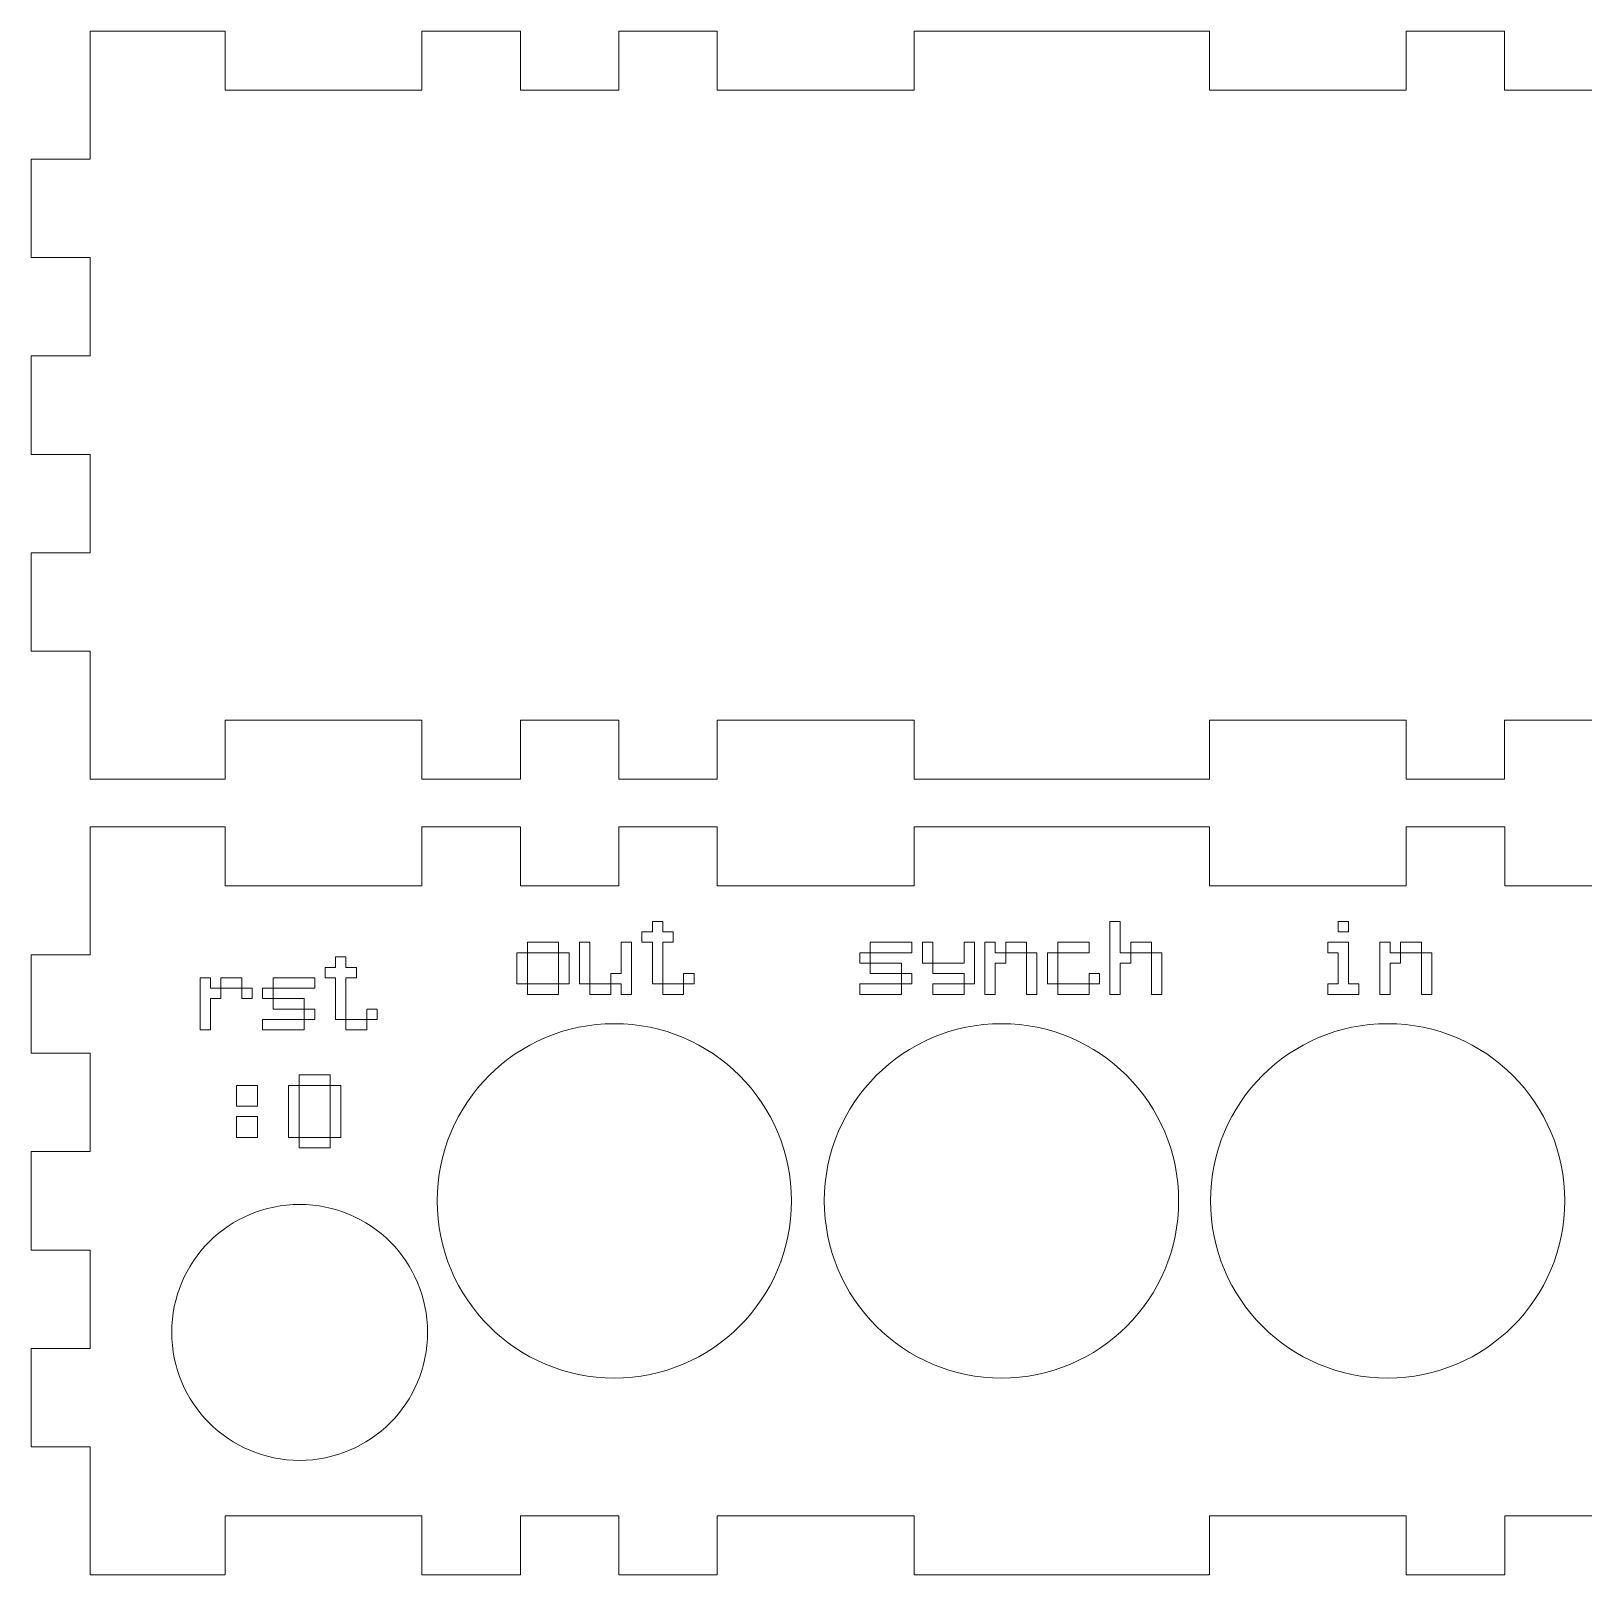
# Model space of a CAD drawing. Header units: centimetres. Extents: x -14.4 to 3.9, y -9.9 to 10.2.
# Drawn here: x -14.39 to -6.5, y -9.46 to -1.62 of the extents above; entities that cross this region are included whole.
import ezdxf

# ---------------------------------------------------------------- set-up
doc = ezdxf.new("R2010")
doc.units = ezdxf.units.CM
doc.header["$MEASUREMENT"] = 0
doc.layers.add('Layer 1', color=7, linetype='Continuous')

msp = doc.modelspace()

# ---------------------------------------------------------------- linework, layer by layer
at = {"layer": 'Layer 1', "color": 242, "lineweight": 9}
for centre, major_axis, ratio in [((-11.42619, -7.56009), (0.90001, 0), 0.9999889), ((-9.45945, -7.56009), (0.90001, 0), 0.9999889), ((-7.49799, -7.56009), (0.90001, 0), 0.9999889), ((-13.02475, -8.22799), (0.65001, 0), 0.9999846)]:
    msp.add_ellipse(centre, major_axis=major_axis, ratio=ratio, dxfattribs=at)
for points in [[(-14.08907, -1.91809), (-14.08907, -1.91809), (-14.08907, -1.61809), (-14.08907, -1.61809)], [(-13.40342, -1.61809), (-13.40342, -1.61809), (-14.08907, -1.61809), (-14.08907, -1.61809)], [(-13.40342, -1.61809), (-13.40342, -1.61809), (-13.40342, -1.91809), (-13.40342, -1.91809)], [(-12.40342, -1.61809), (-12.40342, -1.61809), (-11.90342, -1.61809), (-11.90342, -1.61809)], [(-12.40342, -1.61809), (-12.40342, -1.61809), (-12.40342, -1.91809), (-12.40342, -1.91809)], [(-11.90342, -1.61809), (-11.90342, -1.61809), (-11.90342, -1.91809), (-11.90342, -1.91809)], [(-11.40342, -1.61809), (-11.40342, -1.61809), (-10.90342, -1.61809), (-10.90342, -1.61809)], [(-11.40342, -1.61809), (-11.40342, -1.61809), (-11.40342, -1.91809), (-11.40342, -1.91809)], [(-10.90342, -1.61809), (-10.90342, -1.61809), (-10.90342, -1.91809), (-10.90342, -1.91809)], [(-9.90342, -1.61809), (-9.90342, -1.61809), (-9.90342, -1.91809), (-9.90342, -1.91809)], [(-9.90342, -1.61809), (-9.90342, -1.61809), (-9.40342, -1.61809), (-9.40342, -1.61809)], [(-9.40342, -1.61809), (-9.40342, -1.61809), (-8.90342, -1.61809), (-8.90342, -1.61809)], [(-8.90342, -1.61809), (-8.90342, -1.61809), (-8.40342, -1.61809), (-8.40342, -1.61809)], [(-8.40342, -1.61809), (-8.40342, -1.61809), (-8.40342, -1.91809), (-8.40342, -1.91809)], [(-7.40342, -1.61809), (-7.40342, -1.61809), (-6.90342, -1.61809), (-6.90342, -1.61809)], [(-7.40342, -1.61809), (-7.40342, -1.61809), (-7.40342, -1.91809), (-7.40342, -1.91809)], [(-6.90342, -1.61809), (-6.90342, -1.61809), (-6.90342, -1.91809), (-6.90342, -1.91809)], [(-14.08907, -2.26809), (-14.08907, -2.26809), (-14.08907, -1.91809), (-14.08907, -1.91809)], [(-13.40342, -1.91809), (-13.40342, -1.91809), (-12.90342, -1.91809), (-12.90342, -1.91809)], [(-12.90342, -1.91809), (-12.90342, -1.91809), (-12.40342, -1.91809), (-12.40342, -1.91809)], [(-11.90342, -1.91809), (-11.90342, -1.91809), (-11.40342, -1.91809), (-11.40342, -1.91809)], [(-10.90342, -1.91809), (-10.90342, -1.91809), (-10.40342, -1.91809), (-10.40342, -1.91809)], [(-10.40342, -1.91809), (-10.40342, -1.91809), (-9.90342, -1.91809), (-9.90342, -1.91809)], [(-8.40342, -1.91809), (-8.40342, -1.91809), (-7.90342, -1.91809), (-7.90342, -1.91809)], [(-7.90342, -1.91809), (-7.90342, -1.91809), (-7.40342, -1.91809), (-7.40342, -1.91809)], [(-6.90342, -1.91809), (-6.90342, -1.91809), (-6.40342, -1.91809), (-6.40342, -1.91809)], [(-14.38907, -2.76809), (-14.38907, -2.76809), (-14.38907, -2.26809), (-14.38907, -2.26809)], [(-14.38907, -2.26809), (-14.38907, -2.26809), (-14.08907, -2.26809), (-14.08907, -2.26809)], [(-14.38907, -2.76809), (-14.38907, -2.76809), (-14.08907, -2.76809), (-14.08907, -2.76809)], [(-14.08907, -3.26809), (-14.08907, -3.26809), (-14.08907, -2.76809), (-14.08907, -2.76809)], [(-14.38907, -3.76809), (-14.38907, -3.76809), (-14.38907, -3.26809), (-14.38907, -3.26809)], [(-14.38907, -3.26809), (-14.38907, -3.26809), (-14.08907, -3.26809), (-14.08907, -3.26809)], [(-14.38907, -3.76809), (-14.38907, -3.76809), (-14.08907, -3.76809), (-14.08907, -3.76809)], [(-14.08907, -4.26809), (-14.08907, -4.26809), (-14.08907, -3.76809), (-14.08907, -3.76809)], [(-14.38907, -4.76809), (-14.38907, -4.76809), (-14.38907, -4.26809), (-14.38907, -4.26809)], [(-14.38907, -4.26809), (-14.38907, -4.26809), (-14.08907, -4.26809), (-14.08907, -4.26809)], [(-14.38907, -4.76809), (-14.38907, -4.76809), (-14.08907, -4.76809), (-14.08907, -4.76809)], [(-14.08907, -5.11809), (-14.08907, -5.11809), (-14.08907, -4.76809), (-14.08907, -4.76809)], [(-14.08907, -5.11809), (-14.08907, -5.11809), (-14.08907, -5.41809), (-14.08907, -5.41809)], [(-12.40367, -5.11809), (-12.40367, -5.11809), (-13.40342, -5.11809), (-13.40342, -5.11809)], [(-13.40342, -5.11809), (-13.40342, -5.11809), (-13.40342, -5.41809), (-13.40342, -5.41809)], [(-12.40367, -5.11809), (-12.40367, -5.11809), (-12.40369, -5.41809), (-12.40369, -5.41809)], [(-11.40344, -5.11809), (-11.40344, -5.11809), (-11.9034, -5.11809), (-11.9034, -5.11809)], [(-11.9034, -5.11809), (-11.9034, -5.11809), (-11.9034, -5.41809), (-11.9034, -5.41809)], [(-11.40344, -5.11809), (-11.40344, -5.11809), (-11.40344, -5.41809), (-11.40344, -5.41809)], [(-9.90342, -5.11809), (-9.90342, -5.11809), (-10.90342, -5.11809), (-10.90342, -5.11809)], [(-10.90342, -5.11809), (-10.90342, -5.11809), (-10.90342, -5.41809), (-10.90342, -5.41809)], [(-9.90342, -5.11809), (-9.90342, -5.11809), (-9.90342, -5.41809), (-9.90342, -5.41809)], [(-7.40342, -5.11809), (-7.40342, -5.11809), (-8.40342, -5.11809), (-8.40342, -5.11809)], [(-8.40342, -5.11809), (-8.40342, -5.11809), (-8.40342, -5.41809), (-8.40342, -5.41809)], [(-7.40342, -5.11809), (-7.40342, -5.11809), (-7.40342, -5.41809), (-7.40342, -5.41809)], [(-6.40344, -5.11809), (-6.40344, -5.11809), (-6.90342, -5.11809), (-6.90342, -5.11809)], [(-6.90342, -5.11809), (-6.90342, -5.11809), (-6.90342, -5.41809), (-6.90342, -5.41809)], [(-13.40342, -5.41809), (-13.40342, -5.41809), (-14.08907, -5.41809), (-14.08907, -5.41809)], [(-11.9034, -5.41809), (-11.9034, -5.41809), (-12.40369, -5.41809), (-12.40369, -5.41809)], [(-10.90342, -5.41809), (-10.90342, -5.41809), (-11.40344, -5.41809), (-11.40344, -5.41809)], [(-8.40342, -5.41809), (-8.40342, -5.41809), (-9.90342, -5.41809), (-9.90342, -5.41809)], [(-6.90342, -5.41809), (-6.90342, -5.41809), (-7.40342, -5.41809), (-7.40342, -5.41809)], [(-13.40337, -5.6601), (-13.40337, -5.6601), (-14.08902, -5.6601), (-14.08902, -5.6601)], [(-14.08902, -5.9601), (-14.08902, -5.9601), (-14.08902, -5.6601), (-14.08902, -5.6601)], [(-13.40337, -5.6601), (-13.40337, -5.6601), (-13.40337, -5.9601), (-13.40337, -5.9601)], [(-11.90337, -5.6601), (-11.90337, -5.6601), (-12.40337, -5.6601), (-12.40337, -5.6601)], [(-12.40337, -5.6601), (-12.40337, -5.6601), (-12.40337, -5.9601), (-12.40337, -5.9601)], [(-11.90337, -5.6601), (-11.90337, -5.6601), (-11.90337, -5.9601), (-11.90337, -5.9601)], [(-10.90337, -5.6601), (-10.90337, -5.6601), (-11.40337, -5.6601), (-11.40337, -5.6601)], [(-11.40337, -5.6601), (-11.40337, -5.6601), (-11.40337, -5.9601), (-11.40337, -5.9601)], [(-10.90337, -5.6601), (-10.90337, -5.6601), (-10.90337, -5.9601), (-10.90337, -5.9601)], [(-9.90337, -5.6601), (-9.90337, -5.6601), (-9.90337, -5.9601), (-9.90337, -5.9601)], [(-9.40337, -5.6601), (-9.40337, -5.6601), (-9.90337, -5.6601), (-9.90337, -5.6601)], [(-8.90337, -5.6601), (-8.90337, -5.6601), (-9.40337, -5.6601), (-9.40337, -5.6601)], [(-8.40337, -5.6601), (-8.40337, -5.6601), (-8.90337, -5.6601), (-8.90337, -5.6601)], [(-8.40337, -5.6601), (-8.40337, -5.6601), (-8.40337, -5.9601), (-8.40337, -5.9601)], [(-6.90337, -5.6601), (-6.90337, -5.6601), (-7.40337, -5.6601), (-7.40337, -5.6601)], [(-7.40337, -5.6601), (-7.40337, -5.6601), (-7.40337, -5.9601), (-7.40337, -5.9601)], [(-6.90337, -5.6601), (-6.90337, -5.6601), (-6.90337, -5.9601), (-6.90337, -5.9601)], [(-14.08902, -5.9601), (-14.08902, -5.9601), (-14.08902, -6.3101), (-14.08902, -6.3101)], [(-12.90337, -5.9601), (-12.90337, -5.9601), (-13.40337, -5.9601), (-13.40337, -5.9601)], [(-12.40337, -5.9601), (-12.40337, -5.9601), (-12.90337, -5.9601), (-12.90337, -5.9601)], [(-11.40337, -5.9601), (-11.40337, -5.9601), (-11.90337, -5.9601), (-11.90337, -5.9601)], [(-10.40337, -5.9601), (-10.40337, -5.9601), (-10.90337, -5.9601), (-10.90337, -5.9601)], [(-9.90337, -5.9601), (-9.90337, -5.9601), (-10.40337, -5.9601), (-10.40337, -5.9601)], [(-7.90337, -5.9601), (-7.90337, -5.9601), (-8.40337, -5.9601), (-8.40337, -5.9601)], [(-7.40337, -5.9601), (-7.40337, -5.9601), (-7.90337, -5.9601), (-7.90337, -5.9601)], [(-6.40337, -5.9601), (-6.40337, -5.9601), (-6.90337, -5.9601), (-6.90337, -5.9601)], [(-14.08907, -6.3101), (-14.08907, -6.3101), (-14.38907, -6.3101), (-14.38907, -6.3101)], [(-14.38903, -6.3101), (-14.38903, -6.3101), (-14.38903, -6.8101), (-14.38903, -6.8101)], [(-14.08907, -6.8101), (-14.08907, -6.8101), (-14.38907, -6.8101), (-14.38907, -6.8101)], [(-14.08902, -6.8101), (-14.08902, -6.8101), (-14.08902, -7.3101), (-14.08902, -7.3101)], [(-14.08907, -7.3101), (-14.08907, -7.3101), (-14.38907, -7.3101), (-14.38907, -7.3101)], [(-14.38903, -7.3101), (-14.38903, -7.3101), (-14.38903, -7.8101), (-14.38903, -7.8101)], [(-14.08907, -7.8101), (-14.08907, -7.8101), (-14.38907, -7.8101), (-14.38907, -7.8101)], [(-14.08902, -7.8101), (-14.08902, -7.8101), (-14.08902, -8.3101), (-14.08902, -8.3101)], [(-14.08907, -8.3101), (-14.08907, -8.3101), (-14.38907, -8.3101), (-14.38907, -8.3101)], [(-14.38903, -8.3101), (-14.38903, -8.3101), (-14.38903, -8.8101), (-14.38903, -8.8101)], [(-14.08907, -8.8101), (-14.08907, -8.8101), (-14.38907, -8.8101), (-14.38907, -8.8101)], [(-14.08902, -8.8101), (-14.08902, -8.8101), (-14.08902, -9.1601), (-14.08902, -9.1601)], [(-14.08902, -9.1601), (-14.08902, -9.1601), (-14.08902, -9.4601), (-14.08902, -9.4601)], [(-13.40337, -9.1601), (-13.40337, -9.1601), (-12.40337, -9.1601), (-12.40337, -9.1601)], [(-13.40337, -9.1601), (-13.40337, -9.1601), (-13.40337, -9.4601), (-13.40337, -9.4601)], [(-12.40337, -9.1601), (-12.40337, -9.1601), (-12.40337, -9.4601), (-12.40337, -9.4601)], [(-11.90335, -9.1601), (-11.90335, -9.1601), (-11.40337, -9.1601), (-11.40337, -9.1601)], [(-11.90335, -9.1601), (-11.90335, -9.1601), (-11.90335, -9.4601), (-11.90335, -9.4601)], [(-11.40337, -9.1601), (-11.40337, -9.1601), (-11.40337, -9.4601), (-11.40337, -9.4601)], [(-10.90337, -9.1601), (-10.90337, -9.1601), (-9.90337, -9.1601), (-9.90337, -9.1601)], [(-10.90337, -9.1601), (-10.90337, -9.1601), (-10.90337, -9.4601), (-10.90337, -9.4601)], [(-9.90337, -9.1601), (-9.90337, -9.1601), (-9.90337, -9.4601), (-9.90337, -9.4601)], [(-8.40337, -9.1601), (-8.40337, -9.1601), (-7.40337, -9.1601), (-7.40337, -9.1601)], [(-8.40337, -9.1601), (-8.40337, -9.1601), (-8.40337, -9.4601), (-8.40337, -9.4601)], [(-7.40337, -9.1601), (-7.40337, -9.1601), (-7.40337, -9.4601), (-7.40337, -9.4601)], [(-6.90335, -9.1601), (-6.90335, -9.1601), (-6.40339, -9.1601), (-6.40339, -9.1601)], [(-6.90335, -9.1601), (-6.90335, -9.1601), (-6.90335, -9.4601), (-6.90335, -9.4601)], [(-14.08902, -9.4601), (-14.08902, -9.4601), (-13.40337, -9.4601), (-13.40337, -9.4601)], [(-12.40337, -9.4601), (-12.40337, -9.4601), (-11.90335, -9.4601), (-11.90335, -9.4601)], [(-11.40337, -9.4601), (-11.40337, -9.4601), (-10.90337, -9.4601), (-10.90337, -9.4601)], [(-9.90337, -9.4601), (-9.90337, -9.4601), (-8.40337, -9.4601), (-8.40337, -9.4601)], [(-7.40337, -9.4601), (-7.40337, -9.4601), (-6.90335, -9.4601), (-6.90335, -9.4601)]]:
    msp.add_open_spline(points, degree=3, dxfattribs=at)
at = {"layer": 'Layer 1', "color": 250, "lineweight": 9}
for points, knots in [([(-11.2329, -6.45844), (-11.2329, -6.45844), (-11.2329, -6.24678), (-11.2329, -6.24678), (-11.2329, -6.24678), (-11.2329, -6.24678), (-11.28582, -6.24678), (-11.28582, -6.24678), (-11.28582, -6.24678), (-11.28582, -6.24678), (-11.28582, -6.19386), (-11.28582, -6.19386), (-11.28582, -6.19386), (-11.28582, -6.19386), (-11.2329, -6.19386), (-11.2329, -6.19386), (-11.2329, -6.19386), (-11.2329, -6.19386), (-11.2329, -6.14095), (-11.2329, -6.14095), (-11.2329, -6.14095), (-11.2329, -6.14095), (-11.17999, -6.14095), (-11.17999, -6.14095), (-11.17999, -6.14095), (-11.17999, -6.14095), (-11.17999, -6.19386), (-11.17999, -6.19386), (-11.17999, -6.19386), (-11.17999, -6.19386), (-11.12707, -6.19386), (-11.12707, -6.19386), (-11.12707, -6.19386), (-11.12707, -6.19386), (-11.12707, -6.24678), (-11.12707, -6.24678), (-11.12707, -6.24678), (-11.12707, -6.24678), (-11.17999, -6.24678), (-11.17999, -6.24678), (-11.17999, -6.24678), (-11.17999, -6.24678), (-11.17999, -6.45844), (-11.17999, -6.45844), (-11.17999, -6.45844), (-11.17999, -6.45844), (-11.2329, -6.45844), (-11.2329, -6.45844)], [0, 0, 0, 0, 0.0769231, 0.0769231, 0.0769231, 0.0769231, 0.1538462, 0.1538462, 0.1538462, 0.1538462, 0.2307692, 0.2307692, 0.2307692, 0.2307692, 0.3076923, 0.3076923, 0.3076923, 0.3076923, 0.3846154, 0.3846154, 0.3846154, 0.3846154, 0.4615385, 0.4615385, 0.4615385, 0.4615385, 0.5384615, 0.5384615, 0.5384615, 0.5384615, 0.6153846, 0.6153846, 0.6153846, 0.6153846, 0.6923077, 0.6923077, 0.6923077, 0.6923077, 0.7692308, 0.7692308, 0.7692308, 0.7692308, 0.8461538, 0.8461538, 0.8461538, 0.8461538, 1, 1, 1, 1]), ([(-8.90897, -6.51136), (-8.90897, -6.51136), (-8.90897, -6.14095), (-8.90897, -6.14095), (-8.90897, -6.14095), (-8.90897, -6.14095), (-8.85605, -6.14095), (-8.85605, -6.14095), (-8.85605, -6.14095), (-8.85605, -6.14095), (-8.85605, -6.29969), (-8.85605, -6.29969), (-8.85605, -6.29969), (-8.85605, -6.29969), (-8.80314, -6.29969), (-8.80314, -6.29969), (-8.80314, -6.29969), (-8.80314, -6.29969), (-8.80314, -6.35261), (-8.80314, -6.35261), (-8.80314, -6.35261), (-8.80314, -6.35261), (-8.85605, -6.35261), (-8.85605, -6.35261), (-8.85605, -6.35261), (-8.85605, -6.35261), (-8.85605, -6.51136), (-8.85605, -6.51136), (-8.85605, -6.51136), (-8.85605, -6.51136), (-8.90897, -6.51136), (-8.90897, -6.51136)], [0, 0, 0, 0, 0.1111111, 0.1111111, 0.1111111, 0.1111111, 0.2222222, 0.2222222, 0.2222222, 0.2222222, 0.3333333, 0.3333333, 0.3333333, 0.3333333, 0.4444444, 0.4444444, 0.4444444, 0.4444444, 0.5555556, 0.5555556, 0.5555556, 0.5555556, 0.6666667, 0.6666667, 0.6666667, 0.6666667, 0.7777778, 0.7777778, 0.7777778, 0.7777778, 1, 1, 1, 1]), ([(-7.74922, -6.19386), (-7.74922, -6.19386), (-7.74922, -6.14095), (-7.74922, -6.14095), (-7.74922, -6.14095), (-7.74922, -6.14095), (-7.6963, -6.14095), (-7.6963, -6.14095), (-7.6963, -6.14095), (-7.6963, -6.14095), (-7.6963, -6.19386), (-7.6963, -6.19386), (-7.6963, -6.19386), (-7.6963, -6.19386), (-7.74922, -6.19386), (-7.74922, -6.19386)], [0, 0, 0, 0, 0.2, 0.2, 0.2, 0.2, 0.4, 0.4, 0.4, 0.4, 0.6, 0.6, 0.6, 0.6, 1, 1, 1, 1]), ([(-11.92082, -6.45844), (-11.92082, -6.45844), (-11.92082, -6.29969), (-11.92082, -6.29969), (-11.92082, -6.29969), (-11.92082, -6.29969), (-11.8679, -6.29969), (-11.8679, -6.29969), (-11.8679, -6.29969), (-11.8679, -6.29969), (-11.8679, -6.45844), (-11.8679, -6.45844), (-11.8679, -6.45844), (-11.8679, -6.45844), (-11.92082, -6.45844), (-11.92082, -6.45844)], [0, 0, 0, 0, 0.2, 0.2, 0.2, 0.2, 0.4, 0.4, 0.4, 0.4, 0.6, 0.6, 0.6, 0.6, 1, 1, 1, 1]), ([(-11.8679, -6.29969), (-11.8679, -6.29969), (-11.8679, -6.24678), (-11.8679, -6.24678), (-11.8679, -6.24678), (-11.8679, -6.24678), (-11.70915, -6.24678), (-11.70915, -6.24678), (-11.70915, -6.24678), (-11.70915, -6.24678), (-11.70915, -6.29969), (-11.70915, -6.29969), (-11.70915, -6.29969), (-11.70915, -6.29969), (-11.8679, -6.29969), (-11.8679, -6.29969)], [0, 0, 0, 0, 0.2, 0.2, 0.2, 0.2, 0.4, 0.4, 0.4, 0.4, 0.6, 0.6, 0.6, 0.6, 1, 1, 1, 1]), ([(-11.70915, -6.45844), (-11.70915, -6.45844), (-11.70915, -6.29969), (-11.70915, -6.29969), (-11.70915, -6.29969), (-11.70915, -6.29969), (-11.65624, -6.29969), (-11.65624, -6.29969), (-11.65624, -6.29969), (-11.65624, -6.29969), (-11.65624, -6.45844), (-11.65624, -6.45844), (-11.65624, -6.45844), (-11.65624, -6.45844), (-11.70915, -6.45844), (-11.70915, -6.45844)], [0, 0, 0, 0, 0.2, 0.2, 0.2, 0.2, 0.4, 0.4, 0.4, 0.4, 0.6, 0.6, 0.6, 0.6, 1, 1, 1, 1]), ([(-11.60332, -6.45844), (-11.60332, -6.45844), (-11.60332, -6.24678), (-11.60332, -6.24678), (-11.60332, -6.24678), (-11.60332, -6.24678), (-11.5504, -6.24678), (-11.5504, -6.24678), (-11.5504, -6.24678), (-11.5504, -6.24678), (-11.5504, -6.45844), (-11.5504, -6.45844), (-11.5504, -6.45844), (-11.5504, -6.45844), (-11.60332, -6.45844), (-11.60332, -6.45844)], [0, 0, 0, 0, 0.2, 0.2, 0.2, 0.2, 0.4, 0.4, 0.4, 0.4, 0.6, 0.6, 0.6, 0.6, 1, 1, 1, 1]), ([(-11.39165, -6.51136), (-11.39165, -6.51136), (-11.39165, -6.45844), (-11.39165, -6.45844), (-11.39165, -6.45844), (-11.39165, -6.45844), (-11.44457, -6.45844), (-11.44457, -6.45844), (-11.44457, -6.45844), (-11.44457, -6.45844), (-11.44457, -6.40553), (-11.44457, -6.40553), (-11.44457, -6.40553), (-11.44457, -6.40553), (-11.39165, -6.40553), (-11.39165, -6.40553), (-11.39165, -6.40553), (-11.39165, -6.40553), (-11.39165, -6.24678), (-11.39165, -6.24678), (-11.39165, -6.24678), (-11.39165, -6.24678), (-11.33874, -6.24678), (-11.33874, -6.24678), (-11.33874, -6.24678), (-11.33874, -6.24678), (-11.33874, -6.51136), (-11.33874, -6.51136), (-11.33874, -6.51136), (-11.33874, -6.51136), (-11.39165, -6.51136), (-11.39165, -6.51136)], [0, 0, 0, 0, 0.1111111, 0.1111111, 0.1111111, 0.1111111, 0.2222222, 0.2222222, 0.2222222, 0.2222222, 0.3333333, 0.3333333, 0.3333333, 0.3333333, 0.4444444, 0.4444444, 0.4444444, 0.4444444, 0.5555556, 0.5555556, 0.5555556, 0.5555556, 0.6666667, 0.6666667, 0.6666667, 0.6666667, 0.7777778, 0.7777778, 0.7777778, 0.7777778, 1, 1, 1, 1]), ([(-10.17897, -6.35261), (-10.17897, -6.35261), (-10.17897, -6.29969), (-10.17897, -6.29969), (-10.17897, -6.29969), (-10.17897, -6.29969), (-10.12605, -6.29969), (-10.12605, -6.29969), (-10.12605, -6.29969), (-10.12605, -6.29969), (-10.12605, -6.35261), (-10.12605, -6.35261), (-10.12605, -6.35261), (-10.12605, -6.35261), (-10.17897, -6.35261), (-10.17897, -6.35261)], [0, 0, 0, 0, 0.2, 0.2, 0.2, 0.2, 0.4, 0.4, 0.4, 0.4, 0.6, 0.6, 0.6, 0.6, 1, 1, 1, 1]), ([(-10.12605, -6.29969), (-10.12605, -6.29969), (-10.12605, -6.24678), (-10.12605, -6.24678), (-10.12605, -6.24678), (-10.12605, -6.24678), (-9.91439, -6.24678), (-9.91439, -6.24678), (-9.91439, -6.24678), (-9.91439, -6.24678), (-9.91439, -6.29969), (-9.91439, -6.29969), (-9.91439, -6.29969), (-9.91439, -6.29969), (-10.12605, -6.29969), (-10.12605, -6.29969)], [0, 0, 0, 0, 0.2, 0.2, 0.2, 0.2, 0.4, 0.4, 0.4, 0.4, 0.6, 0.6, 0.6, 0.6, 1, 1, 1, 1]), ([(-9.86147, -6.35261), (-9.86147, -6.35261), (-9.86147, -6.24678), (-9.86147, -6.24678), (-9.86147, -6.24678), (-9.86147, -6.24678), (-9.80855, -6.24678), (-9.80855, -6.24678), (-9.80855, -6.24678), (-9.80855, -6.24678), (-9.80855, -6.35261), (-9.80855, -6.35261), (-9.80855, -6.35261), (-9.80855, -6.35261), (-9.86147, -6.35261), (-9.86147, -6.35261)], [0, 0, 0, 0, 0.2, 0.2, 0.2, 0.2, 0.4, 0.4, 0.4, 0.4, 0.6, 0.6, 0.6, 0.6, 1, 1, 1, 1]), ([(-9.6498, -6.45844), (-9.6498, -6.45844), (-9.6498, -6.40553), (-9.6498, -6.40553), (-9.6498, -6.40553), (-9.6498, -6.40553), (-9.80855, -6.40553), (-9.80855, -6.40553), (-9.80855, -6.40553), (-9.80855, -6.40553), (-9.80855, -6.35261), (-9.80855, -6.35261), (-9.80855, -6.35261), (-9.80855, -6.35261), (-9.6498, -6.35261), (-9.6498, -6.35261), (-9.6498, -6.35261), (-9.6498, -6.35261), (-9.6498, -6.24678), (-9.6498, -6.24678), (-9.6498, -6.24678), (-9.6498, -6.24678), (-9.59689, -6.24678), (-9.59689, -6.24678), (-9.59689, -6.24678), (-9.59689, -6.24678), (-9.59689, -6.45844), (-9.59689, -6.45844), (-9.59689, -6.45844), (-9.59689, -6.45844), (-9.6498, -6.45844), (-9.6498, -6.45844)], [0, 0, 0, 0, 0.1111111, 0.1111111, 0.1111111, 0.1111111, 0.2222222, 0.2222222, 0.2222222, 0.2222222, 0.3333333, 0.3333333, 0.3333333, 0.3333333, 0.4444444, 0.4444444, 0.4444444, 0.4444444, 0.5555556, 0.5555556, 0.5555556, 0.5555556, 0.6666667, 0.6666667, 0.6666667, 0.6666667, 0.7777778, 0.7777778, 0.7777778, 0.7777778, 1, 1, 1, 1]), ([(-9.54397, -6.51136), (-9.54397, -6.51136), (-9.54397, -6.24678), (-9.54397, -6.24678), (-9.54397, -6.24678), (-9.54397, -6.24678), (-9.49105, -6.24678), (-9.49105, -6.24678), (-9.49105, -6.24678), (-9.49105, -6.24678), (-9.49105, -6.29969), (-9.49105, -6.29969), (-9.49105, -6.29969), (-9.49105, -6.29969), (-9.43814, -6.29969), (-9.43814, -6.29969), (-9.43814, -6.29969), (-9.43814, -6.29969), (-9.43814, -6.35261), (-9.43814, -6.35261), (-9.43814, -6.35261), (-9.43814, -6.35261), (-9.49105, -6.35261), (-9.49105, -6.35261), (-9.49105, -6.35261), (-9.49105, -6.35261), (-9.49105, -6.51136), (-9.49105, -6.51136), (-9.49105, -6.51136), (-9.49105, -6.51136), (-9.54397, -6.51136), (-9.54397, -6.51136)], [0, 0, 0, 0, 0.1111111, 0.1111111, 0.1111111, 0.1111111, 0.2222222, 0.2222222, 0.2222222, 0.2222222, 0.3333333, 0.3333333, 0.3333333, 0.3333333, 0.4444444, 0.4444444, 0.4444444, 0.4444444, 0.5555556, 0.5555556, 0.5555556, 0.5555556, 0.6666667, 0.6666667, 0.6666667, 0.6666667, 0.7777778, 0.7777778, 0.7777778, 0.7777778, 1, 1, 1, 1]), ([(-9.43814, -6.29969), (-9.43814, -6.29969), (-9.43814, -6.24678), (-9.43814, -6.24678), (-9.43814, -6.24678), (-9.43814, -6.24678), (-9.3323, -6.24678), (-9.3323, -6.24678), (-9.3323, -6.24678), (-9.3323, -6.24678), (-9.3323, -6.29969), (-9.3323, -6.29969), (-9.3323, -6.29969), (-9.3323, -6.29969), (-9.43814, -6.29969), (-9.43814, -6.29969)], [0, 0, 0, 0, 0.2, 0.2, 0.2, 0.2, 0.4, 0.4, 0.4, 0.4, 0.6, 0.6, 0.6, 0.6, 1, 1, 1, 1]), ([(-9.3323, -6.51136), (-9.3323, -6.51136), (-9.3323, -6.29969), (-9.3323, -6.29969), (-9.3323, -6.29969), (-9.3323, -6.29969), (-9.27939, -6.29969), (-9.27939, -6.29969), (-9.27939, -6.29969), (-9.27939, -6.29969), (-9.27939, -6.51136), (-9.27939, -6.51136), (-9.27939, -6.51136), (-9.27939, -6.51136), (-9.3323, -6.51136), (-9.3323, -6.51136)], [0, 0, 0, 0, 0.2, 0.2, 0.2, 0.2, 0.4, 0.4, 0.4, 0.4, 0.6, 0.6, 0.6, 0.6, 1, 1, 1, 1]), ([(-9.22647, -6.45844), (-9.22647, -6.45844), (-9.22647, -6.29969), (-9.22647, -6.29969), (-9.22647, -6.29969), (-9.22647, -6.29969), (-9.17355, -6.29969), (-9.17355, -6.29969), (-9.17355, -6.29969), (-9.17355, -6.29969), (-9.17355, -6.45844), (-9.17355, -6.45844), (-9.17355, -6.45844), (-9.17355, -6.45844), (-9.22647, -6.45844), (-9.22647, -6.45844)], [0, 0, 0, 0, 0.2, 0.2, 0.2, 0.2, 0.4, 0.4, 0.4, 0.4, 0.6, 0.6, 0.6, 0.6, 1, 1, 1, 1]), ([(-9.17355, -6.29969), (-9.17355, -6.29969), (-9.17355, -6.24678), (-9.17355, -6.24678), (-9.17355, -6.24678), (-9.17355, -6.24678), (-9.0148, -6.24678), (-9.0148, -6.24678), (-9.0148, -6.24678), (-9.0148, -6.24678), (-9.0148, -6.29969), (-9.0148, -6.29969), (-9.0148, -6.29969), (-9.0148, -6.29969), (-9.17355, -6.29969), (-9.17355, -6.29969)], [0, 0, 0, 0, 0.2, 0.2, 0.2, 0.2, 0.4, 0.4, 0.4, 0.4, 0.6, 0.6, 0.6, 0.6, 1, 1, 1, 1]), ([(-8.80314, -6.29969), (-8.80314, -6.29969), (-8.80314, -6.24678), (-8.80314, -6.24678), (-8.80314, -6.24678), (-8.80314, -6.24678), (-8.6973, -6.24678), (-8.6973, -6.24678), (-8.6973, -6.24678), (-8.6973, -6.24678), (-8.6973, -6.29969), (-8.6973, -6.29969), (-8.6973, -6.29969), (-8.6973, -6.29969), (-8.80314, -6.29969), (-8.80314, -6.29969)], [0, 0, 0, 0, 0.2, 0.2, 0.2, 0.2, 0.4, 0.4, 0.4, 0.4, 0.6, 0.6, 0.6, 0.6, 1, 1, 1, 1]), ([(-8.6973, -6.51136), (-8.6973, -6.51136), (-8.6973, -6.29969), (-8.6973, -6.29969), (-8.6973, -6.29969), (-8.6973, -6.29969), (-8.64439, -6.29969), (-8.64439, -6.29969), (-8.64439, -6.29969), (-8.64439, -6.29969), (-8.64439, -6.51136), (-8.64439, -6.51136), (-8.64439, -6.51136), (-8.64439, -6.51136), (-8.6973, -6.51136), (-8.6973, -6.51136)], [0, 0, 0, 0, 0.2, 0.2, 0.2, 0.2, 0.4, 0.4, 0.4, 0.4, 0.6, 0.6, 0.6, 0.6, 1, 1, 1, 1]), ([(-7.80213, -6.51136), (-7.80213, -6.51136), (-7.80213, -6.45844), (-7.80213, -6.45844), (-7.80213, -6.45844), (-7.80213, -6.45844), (-7.74922, -6.45844), (-7.74922, -6.45844), (-7.74922, -6.45844), (-7.74922, -6.45844), (-7.74922, -6.29969), (-7.74922, -6.29969), (-7.74922, -6.29969), (-7.74922, -6.29969), (-7.80213, -6.29969), (-7.80213, -6.29969), (-7.80213, -6.29969), (-7.80213, -6.29969), (-7.80213, -6.24678), (-7.80213, -6.24678), (-7.80213, -6.24678), (-7.80213, -6.24678), (-7.6963, -6.24678), (-7.6963, -6.24678), (-7.6963, -6.24678), (-7.6963, -6.24678), (-7.6963, -6.45844), (-7.6963, -6.45844), (-7.6963, -6.45844), (-7.6963, -6.45844), (-7.64338, -6.45844), (-7.64338, -6.45844), (-7.64338, -6.45844), (-7.64338, -6.45844), (-7.64338, -6.51136), (-7.64338, -6.51136), (-7.64338, -6.51136), (-7.64338, -6.51136), (-7.80213, -6.51136), (-7.80213, -6.51136)], [0, 0, 0, 0, 0.0909091, 0.0909091, 0.0909091, 0.0909091, 0.1818182, 0.1818182, 0.1818182, 0.1818182, 0.2727273, 0.2727273, 0.2727273, 0.2727273, 0.3636364, 0.3636364, 0.3636364, 0.3636364, 0.4545455, 0.4545455, 0.4545455, 0.4545455, 0.5454545, 0.5454545, 0.5454545, 0.5454545, 0.6363636, 0.6363636, 0.6363636, 0.6363636, 0.7272727, 0.7272727, 0.7272727, 0.7272727, 0.8181818, 0.8181818, 0.8181818, 0.8181818, 1, 1, 1, 1]), ([(-7.53755, -6.51136), (-7.53755, -6.51136), (-7.53755, -6.24678), (-7.53755, -6.24678), (-7.53755, -6.24678), (-7.53755, -6.24678), (-7.48463, -6.24678), (-7.48463, -6.24678), (-7.48463, -6.24678), (-7.48463, -6.24678), (-7.48463, -6.29969), (-7.48463, -6.29969), (-7.48463, -6.29969), (-7.48463, -6.29969), (-7.43172, -6.29969), (-7.43172, -6.29969), (-7.43172, -6.29969), (-7.43172, -6.29969), (-7.43172, -6.35261), (-7.43172, -6.35261), (-7.43172, -6.35261), (-7.43172, -6.35261), (-7.48463, -6.35261), (-7.48463, -6.35261), (-7.48463, -6.35261), (-7.48463, -6.35261), (-7.48463, -6.51136), (-7.48463, -6.51136), (-7.48463, -6.51136), (-7.48463, -6.51136), (-7.53755, -6.51136), (-7.53755, -6.51136)], [0, 0, 0, 0, 0.1111111, 0.1111111, 0.1111111, 0.1111111, 0.2222222, 0.2222222, 0.2222222, 0.2222222, 0.3333333, 0.3333333, 0.3333333, 0.3333333, 0.4444444, 0.4444444, 0.4444444, 0.4444444, 0.5555556, 0.5555556, 0.5555556, 0.5555556, 0.6666667, 0.6666667, 0.6666667, 0.6666667, 0.7777778, 0.7777778, 0.7777778, 0.7777778, 1, 1, 1, 1]), ([(-7.43172, -6.29969), (-7.43172, -6.29969), (-7.43172, -6.24678), (-7.43172, -6.24678), (-7.43172, -6.24678), (-7.43172, -6.24678), (-7.32588, -6.24678), (-7.32588, -6.24678), (-7.32588, -6.24678), (-7.32588, -6.24678), (-7.32588, -6.29969), (-7.32588, -6.29969), (-7.32588, -6.29969), (-7.32588, -6.29969), (-7.43172, -6.29969), (-7.43172, -6.29969)], [0, 0, 0, 0, 0.2, 0.2, 0.2, 0.2, 0.4, 0.4, 0.4, 0.4, 0.6, 0.6, 0.6, 0.6, 1, 1, 1, 1]), ([(-7.32588, -6.51136), (-7.32588, -6.51136), (-7.32588, -6.29969), (-7.32588, -6.29969), (-7.32588, -6.29969), (-7.32588, -6.29969), (-7.27297, -6.29969), (-7.27297, -6.29969), (-7.27297, -6.29969), (-7.27297, -6.29969), (-7.27297, -6.51136), (-7.27297, -6.51136), (-7.27297, -6.51136), (-7.27297, -6.51136), (-7.32588, -6.51136), (-7.32588, -6.51136)], [0, 0, 0, 0, 0.2, 0.2, 0.2, 0.2, 0.4, 0.4, 0.4, 0.4, 0.6, 0.6, 0.6, 0.6, 1, 1, 1, 1]), ([(-12.84245, -6.63844), (-12.84245, -6.63844), (-12.84245, -6.42678), (-12.84245, -6.42678), (-12.84245, -6.42678), (-12.84245, -6.42678), (-12.89537, -6.42678), (-12.89537, -6.42678), (-12.89537, -6.42678), (-12.89537, -6.42678), (-12.89537, -6.37386), (-12.89537, -6.37386), (-12.89537, -6.37386), (-12.89537, -6.37386), (-12.84245, -6.37386), (-12.84245, -6.37386), (-12.84245, -6.37386), (-12.84245, -6.37386), (-12.84245, -6.32095), (-12.84245, -6.32095), (-12.84245, -6.32095), (-12.84245, -6.32095), (-12.78954, -6.32095), (-12.78954, -6.32095), (-12.78954, -6.32095), (-12.78954, -6.32095), (-12.78954, -6.37386), (-12.78954, -6.37386), (-12.78954, -6.37386), (-12.78954, -6.37386), (-12.73662, -6.37386), (-12.73662, -6.37386), (-12.73662, -6.37386), (-12.73662, -6.37386), (-12.73662, -6.42678), (-12.73662, -6.42678), (-12.73662, -6.42678), (-12.73662, -6.42678), (-12.78954, -6.42678), (-12.78954, -6.42678), (-12.78954, -6.42678), (-12.78954, -6.42678), (-12.78954, -6.63844), (-12.78954, -6.63844), (-12.78954, -6.63844), (-12.78954, -6.63844), (-12.84245, -6.63844), (-12.84245, -6.63844)], [0, 0, 0, 0, 0.0769231, 0.0769231, 0.0769231, 0.0769231, 0.1538462, 0.1538462, 0.1538462, 0.1538462, 0.2307692, 0.2307692, 0.2307692, 0.2307692, 0.3076923, 0.3076923, 0.3076923, 0.3076923, 0.3846154, 0.3846154, 0.3846154, 0.3846154, 0.4615385, 0.4615385, 0.4615385, 0.4615385, 0.5384615, 0.5384615, 0.5384615, 0.5384615, 0.6153846, 0.6153846, 0.6153846, 0.6153846, 0.6923077, 0.6923077, 0.6923077, 0.6923077, 0.7692308, 0.7692308, 0.7692308, 0.7692308, 0.8461538, 0.8461538, 0.8461538, 0.8461538, 1, 1, 1, 1]), ([(-10.12605, -6.40553), (-10.12605, -6.40553), (-10.12605, -6.35261), (-10.12605, -6.35261), (-10.12605, -6.35261), (-10.12605, -6.35261), (-9.9673, -6.35261), (-9.9673, -6.35261), (-9.9673, -6.35261), (-9.9673, -6.35261), (-9.9673, -6.40553), (-9.9673, -6.40553), (-9.9673, -6.40553), (-9.9673, -6.40553), (-10.12605, -6.40553), (-10.12605, -6.40553)], [0, 0, 0, 0, 0.2, 0.2, 0.2, 0.2, 0.4, 0.4, 0.4, 0.4, 0.6, 0.6, 0.6, 0.6, 1, 1, 1, 1]), ([(-13.53037, -6.69136), (-13.53037, -6.69136), (-13.53037, -6.42678), (-13.53037, -6.42678), (-13.53037, -6.42678), (-13.53037, -6.42678), (-13.47745, -6.42678), (-13.47745, -6.42678), (-13.47745, -6.42678), (-13.47745, -6.42678), (-13.47745, -6.47969), (-13.47745, -6.47969), (-13.47745, -6.47969), (-13.47745, -6.47969), (-13.42454, -6.47969), (-13.42454, -6.47969), (-13.42454, -6.47969), (-13.42454, -6.47969), (-13.42454, -6.53261), (-13.42454, -6.53261), (-13.42454, -6.53261), (-13.42454, -6.53261), (-13.47745, -6.53261), (-13.47745, -6.53261), (-13.47745, -6.53261), (-13.47745, -6.53261), (-13.47745, -6.69136), (-13.47745, -6.69136), (-13.47745, -6.69136), (-13.47745, -6.69136), (-13.53037, -6.69136), (-13.53037, -6.69136)], [0, 0, 0, 0, 0.1111111, 0.1111111, 0.1111111, 0.1111111, 0.2222222, 0.2222222, 0.2222222, 0.2222222, 0.3333333, 0.3333333, 0.3333333, 0.3333333, 0.4444444, 0.4444444, 0.4444444, 0.4444444, 0.5555556, 0.5555556, 0.5555556, 0.5555556, 0.6666667, 0.6666667, 0.6666667, 0.6666667, 0.7777778, 0.7777778, 0.7777778, 0.7777778, 1, 1, 1, 1]), ([(-13.42454, -6.47969), (-13.42454, -6.47969), (-13.42454, -6.42678), (-13.42454, -6.42678), (-13.42454, -6.42678), (-13.42454, -6.42678), (-13.3187, -6.42678), (-13.3187, -6.42678), (-13.3187, -6.42678), (-13.3187, -6.42678), (-13.3187, -6.47969), (-13.3187, -6.47969), (-13.3187, -6.47969), (-13.3187, -6.47969), (-13.42454, -6.47969), (-13.42454, -6.47969)], [0, 0, 0, 0, 0.2, 0.2, 0.2, 0.2, 0.4, 0.4, 0.4, 0.4, 0.6, 0.6, 0.6, 0.6, 1, 1, 1, 1]), ([(-13.15995, -6.47969), (-13.15995, -6.47969), (-13.15995, -6.42678), (-13.15995, -6.42678), (-13.15995, -6.42678), (-13.15995, -6.42678), (-12.94829, -6.42678), (-12.94829, -6.42678), (-12.94829, -6.42678), (-12.94829, -6.42678), (-12.94829, -6.47969), (-12.94829, -6.47969), (-12.94829, -6.47969), (-12.94829, -6.47969), (-13.15995, -6.47969), (-13.15995, -6.47969)], [0, 0, 0, 0, 0.2, 0.2, 0.2, 0.2, 0.4, 0.4, 0.4, 0.4, 0.6, 0.6, 0.6, 0.6, 1, 1, 1, 1]), ([(-11.8679, -6.51136), (-11.8679, -6.51136), (-11.8679, -6.45844), (-11.8679, -6.45844), (-11.8679, -6.45844), (-11.8679, -6.45844), (-11.70915, -6.45844), (-11.70915, -6.45844), (-11.70915, -6.45844), (-11.70915, -6.45844), (-11.70915, -6.51136), (-11.70915, -6.51136), (-11.70915, -6.51136), (-11.70915, -6.51136), (-11.8679, -6.51136), (-11.8679, -6.51136)], [0, 0, 0, 0, 0.2, 0.2, 0.2, 0.2, 0.4, 0.4, 0.4, 0.4, 0.6, 0.6, 0.6, 0.6, 1, 1, 1, 1]), ([(-11.5504, -6.51136), (-11.5504, -6.51136), (-11.5504, -6.45844), (-11.5504, -6.45844), (-11.5504, -6.45844), (-11.5504, -6.45844), (-11.44457, -6.45844), (-11.44457, -6.45844), (-11.44457, -6.45844), (-11.44457, -6.45844), (-11.44457, -6.51136), (-11.44457, -6.51136), (-11.44457, -6.51136), (-11.44457, -6.51136), (-11.5504, -6.51136), (-11.5504, -6.51136)], [0, 0, 0, 0, 0.2, 0.2, 0.2, 0.2, 0.4, 0.4, 0.4, 0.4, 0.6, 0.6, 0.6, 0.6, 1, 1, 1, 1]), ([(-11.17999, -6.51136), (-11.17999, -6.51136), (-11.17999, -6.45844), (-11.17999, -6.45844), (-11.17999, -6.45844), (-11.17999, -6.45844), (-11.07415, -6.45844), (-11.07415, -6.45844), (-11.07415, -6.45844), (-11.07415, -6.45844), (-11.07415, -6.51136), (-11.07415, -6.51136), (-11.07415, -6.51136), (-11.07415, -6.51136), (-11.17999, -6.51136), (-11.17999, -6.51136)], [0, 0, 0, 0, 0.2, 0.2, 0.2, 0.2, 0.4, 0.4, 0.4, 0.4, 0.6, 0.6, 0.6, 0.6, 1, 1, 1, 1]), ([(-11.07415, -6.45844), (-11.07415, -6.45844), (-11.07415, -6.40553), (-11.07415, -6.40553), (-11.07415, -6.40553), (-11.07415, -6.40553), (-11.02124, -6.40553), (-11.02124, -6.40553), (-11.02124, -6.40553), (-11.02124, -6.40553), (-11.02124, -6.45844), (-11.02124, -6.45844), (-11.02124, -6.45844), (-11.02124, -6.45844), (-11.07415, -6.45844), (-11.07415, -6.45844)], [0, 0, 0, 0, 0.2, 0.2, 0.2, 0.2, 0.4, 0.4, 0.4, 0.4, 0.6, 0.6, 0.6, 0.6, 1, 1, 1, 1]), ([(-10.17897, -6.51136), (-10.17897, -6.51136), (-10.17897, -6.45844), (-10.17897, -6.45844), (-10.17897, -6.45844), (-10.17897, -6.45844), (-9.9673, -6.45844), (-9.9673, -6.45844), (-9.9673, -6.45844), (-9.9673, -6.45844), (-9.9673, -6.51136), (-9.9673, -6.51136), (-9.9673, -6.51136), (-9.9673, -6.51136), (-10.17897, -6.51136), (-10.17897, -6.51136)], [0, 0, 0, 0, 0.2, 0.2, 0.2, 0.2, 0.4, 0.4, 0.4, 0.4, 0.6, 0.6, 0.6, 0.6, 1, 1, 1, 1]), ([(-9.9673, -6.45844), (-9.9673, -6.45844), (-9.9673, -6.40553), (-9.9673, -6.40553), (-9.9673, -6.40553), (-9.9673, -6.40553), (-9.91439, -6.40553), (-9.91439, -6.40553), (-9.91439, -6.40553), (-9.91439, -6.40553), (-9.91439, -6.45844), (-9.91439, -6.45844), (-9.91439, -6.45844), (-9.91439, -6.45844), (-9.9673, -6.45844), (-9.9673, -6.45844)], [0, 0, 0, 0, 0.2, 0.2, 0.2, 0.2, 0.4, 0.4, 0.4, 0.4, 0.6, 0.6, 0.6, 0.6, 1, 1, 1, 1]), ([(-9.80855, -6.51136), (-9.80855, -6.51136), (-9.80855, -6.45844), (-9.80855, -6.45844), (-9.80855, -6.45844), (-9.80855, -6.45844), (-9.6498, -6.45844), (-9.6498, -6.45844), (-9.6498, -6.45844), (-9.6498, -6.45844), (-9.6498, -6.51136), (-9.6498, -6.51136), (-9.6498, -6.51136), (-9.6498, -6.51136), (-9.80855, -6.51136), (-9.80855, -6.51136)], [0, 0, 0, 0, 0.2, 0.2, 0.2, 0.2, 0.4, 0.4, 0.4, 0.4, 0.6, 0.6, 0.6, 0.6, 1, 1, 1, 1]), ([(-9.17355, -6.51136), (-9.17355, -6.51136), (-9.17355, -6.45844), (-9.17355, -6.45844), (-9.17355, -6.45844), (-9.17355, -6.45844), (-9.0148, -6.45844), (-9.0148, -6.45844), (-9.0148, -6.45844), (-9.0148, -6.45844), (-9.0148, -6.51136), (-9.0148, -6.51136), (-9.0148, -6.51136), (-9.0148, -6.51136), (-9.17355, -6.51136), (-9.17355, -6.51136)], [0, 0, 0, 0, 0.2, 0.2, 0.2, 0.2, 0.4, 0.4, 0.4, 0.4, 0.6, 0.6, 0.6, 0.6, 1, 1, 1, 1]), ([(-9.0148, -6.45844), (-9.0148, -6.45844), (-9.0148, -6.40553), (-9.0148, -6.40553), (-9.0148, -6.40553), (-9.0148, -6.40553), (-8.96189, -6.40553), (-8.96189, -6.40553), (-8.96189, -6.40553), (-8.96189, -6.40553), (-8.96189, -6.45844), (-8.96189, -6.45844), (-8.96189, -6.45844), (-8.96189, -6.45844), (-9.0148, -6.45844), (-9.0148, -6.45844)], [0, 0, 0, 0, 0.2, 0.2, 0.2, 0.2, 0.4, 0.4, 0.4, 0.4, 0.6, 0.6, 0.6, 0.6, 1, 1, 1, 1]), ([(-13.3187, -6.53261), (-13.3187, -6.53261), (-13.3187, -6.47969), (-13.3187, -6.47969), (-13.3187, -6.47969), (-13.3187, -6.47969), (-13.26579, -6.47969), (-13.26579, -6.47969), (-13.26579, -6.47969), (-13.26579, -6.47969), (-13.26579, -6.53261), (-13.26579, -6.53261), (-13.26579, -6.53261), (-13.26579, -6.53261), (-13.3187, -6.53261), (-13.3187, -6.53261)], [0, 0, 0, 0, 0.2, 0.2, 0.2, 0.2, 0.4, 0.4, 0.4, 0.4, 0.6, 0.6, 0.6, 0.6, 1, 1, 1, 1]), ([(-13.21287, -6.53261), (-13.21287, -6.53261), (-13.21287, -6.47969), (-13.21287, -6.47969), (-13.21287, -6.47969), (-13.21287, -6.47969), (-13.15995, -6.47969), (-13.15995, -6.47969), (-13.15995, -6.47969), (-13.15995, -6.47969), (-13.15995, -6.53261), (-13.15995, -6.53261), (-13.15995, -6.53261), (-13.15995, -6.53261), (-13.21287, -6.53261), (-13.21287, -6.53261)], [0, 0, 0, 0, 0.2, 0.2, 0.2, 0.2, 0.4, 0.4, 0.4, 0.4, 0.6, 0.6, 0.6, 0.6, 1, 1, 1, 1]), ([(-13.15995, -6.58553), (-13.15995, -6.58553), (-13.15995, -6.53261), (-13.15995, -6.53261), (-13.15995, -6.53261), (-13.15995, -6.53261), (-13.0012, -6.53261), (-13.0012, -6.53261), (-13.0012, -6.53261), (-13.0012, -6.53261), (-13.0012, -6.58553), (-13.0012, -6.58553), (-13.0012, -6.58553), (-13.0012, -6.58553), (-13.15995, -6.58553), (-13.15995, -6.58553)], [0, 0, 0, 0, 0.2, 0.2, 0.2, 0.2, 0.4, 0.4, 0.4, 0.4, 0.6, 0.6, 0.6, 0.6, 1, 1, 1, 1]), ([(-13.0012, -6.63844), (-13.0012, -6.63844), (-13.0012, -6.58553), (-13.0012, -6.58553), (-13.0012, -6.58553), (-13.0012, -6.58553), (-12.94829, -6.58553), (-12.94829, -6.58553), (-12.94829, -6.58553), (-12.94829, -6.58553), (-12.94829, -6.63844), (-12.94829, -6.63844), (-12.94829, -6.63844), (-12.94829, -6.63844), (-13.0012, -6.63844), (-13.0012, -6.63844)], [0, 0, 0, 0, 0.2, 0.2, 0.2, 0.2, 0.4, 0.4, 0.4, 0.4, 0.6, 0.6, 0.6, 0.6, 1, 1, 1, 1]), ([(-12.6837, -6.63844), (-12.6837, -6.63844), (-12.6837, -6.58553), (-12.6837, -6.58553), (-12.6837, -6.58553), (-12.6837, -6.58553), (-12.63079, -6.58553), (-12.63079, -6.58553), (-12.63079, -6.58553), (-12.63079, -6.58553), (-12.63079, -6.63844), (-12.63079, -6.63844), (-12.63079, -6.63844), (-12.63079, -6.63844), (-12.6837, -6.63844), (-12.6837, -6.63844)], [0, 0, 0, 0, 0.2, 0.2, 0.2, 0.2, 0.4, 0.4, 0.4, 0.4, 0.6, 0.6, 0.6, 0.6, 1, 1, 1, 1]), ([(-13.21287, -6.69136), (-13.21287, -6.69136), (-13.21287, -6.63844), (-13.21287, -6.63844), (-13.21287, -6.63844), (-13.21287, -6.63844), (-13.0012, -6.63844), (-13.0012, -6.63844), (-13.0012, -6.63844), (-13.0012, -6.63844), (-13.0012, -6.69136), (-13.0012, -6.69136), (-13.0012, -6.69136), (-13.0012, -6.69136), (-13.21287, -6.69136), (-13.21287, -6.69136)], [0, 0, 0, 0, 0.2, 0.2, 0.2, 0.2, 0.4, 0.4, 0.4, 0.4, 0.6, 0.6, 0.6, 0.6, 1, 1, 1, 1]), ([(-12.78954, -6.69136), (-12.78954, -6.69136), (-12.78954, -6.63844), (-12.78954, -6.63844), (-12.78954, -6.63844), (-12.78954, -6.63844), (-12.6837, -6.63844), (-12.6837, -6.63844), (-12.6837, -6.63844), (-12.6837, -6.63844), (-12.6837, -6.69136), (-12.6837, -6.69136), (-12.6837, -6.69136), (-12.6837, -6.69136), (-12.78954, -6.69136), (-12.78954, -6.69136)], [0, 0, 0, 0, 0.2, 0.2, 0.2, 0.2, 0.4, 0.4, 0.4, 0.4, 0.6, 0.6, 0.6, 0.6, 1, 1, 1, 1]), ([(-13.02766, -6.97357), (-13.02766, -6.97357), (-13.02766, -6.92066), (-13.02766, -6.92066), (-13.02766, -6.92066), (-13.02766, -6.92066), (-12.86891, -6.92066), (-12.86891, -6.92066), (-12.86891, -6.92066), (-12.86891, -6.92066), (-12.86891, -6.97357), (-12.86891, -6.97357), (-12.86891, -6.97357), (-12.86891, -6.97357), (-13.02766, -6.97357), (-13.02766, -6.97357)], [0, 0, 0, 0, 0.2, 0.2, 0.2, 0.2, 0.4, 0.4, 0.4, 0.4, 0.6, 0.6, 0.6, 0.6, 1, 1, 1, 1]), ([(-13.34516, -7.0794), (-13.34516, -7.0794), (-13.34516, -6.97357), (-13.34516, -6.97357), (-13.34516, -6.97357), (-13.34516, -6.97357), (-13.23933, -6.97357), (-13.23933, -6.97357), (-13.23933, -6.97357), (-13.23933, -6.97357), (-13.23933, -7.0794), (-13.23933, -7.0794), (-13.23933, -7.0794), (-13.23933, -7.0794), (-13.34516, -7.0794), (-13.34516, -7.0794)], [0, 0, 0, 0, 0.2, 0.2, 0.2, 0.2, 0.4, 0.4, 0.4, 0.4, 0.6, 0.6, 0.6, 0.6, 1, 1, 1, 1]), ([(-13.08058, -7.23815), (-13.08058, -7.23815), (-13.08058, -6.97357), (-13.08058, -6.97357), (-13.08058, -6.97357), (-13.08058, -6.97357), (-13.02766, -6.97357), (-13.02766, -6.97357), (-13.02766, -6.97357), (-13.02766, -6.97357), (-13.02766, -7.23815), (-13.02766, -7.23815), (-13.02766, -7.23815), (-13.02766, -7.23815), (-13.08058, -7.23815), (-13.08058, -7.23815)], [0, 0, 0, 0, 0.2, 0.2, 0.2, 0.2, 0.4, 0.4, 0.4, 0.4, 0.6, 0.6, 0.6, 0.6, 1, 1, 1, 1]), ([(-12.86891, -7.23815), (-12.86891, -7.23815), (-12.86891, -6.97357), (-12.86891, -6.97357), (-12.86891, -6.97357), (-12.86891, -6.97357), (-12.816, -6.97357), (-12.816, -6.97357), (-12.816, -6.97357), (-12.816, -6.97357), (-12.816, -7.23815), (-12.816, -7.23815), (-12.816, -7.23815), (-12.816, -7.23815), (-12.86891, -7.23815), (-12.86891, -7.23815)], [0, 0, 0, 0, 0.2, 0.2, 0.2, 0.2, 0.4, 0.4, 0.4, 0.4, 0.6, 0.6, 0.6, 0.6, 1, 1, 1, 1]), ([(-13.34516, -7.23815), (-13.34516, -7.23815), (-13.34516, -7.13232), (-13.34516, -7.13232), (-13.34516, -7.13232), (-13.34516, -7.13232), (-13.23933, -7.13232), (-13.23933, -7.13232), (-13.23933, -7.13232), (-13.23933, -7.13232), (-13.23933, -7.23815), (-13.23933, -7.23815), (-13.23933, -7.23815), (-13.23933, -7.23815), (-13.34516, -7.23815), (-13.34516, -7.23815)], [0, 0, 0, 0, 0.2, 0.2, 0.2, 0.2, 0.4, 0.4, 0.4, 0.4, 0.6, 0.6, 0.6, 0.6, 1, 1, 1, 1]), ([(-13.02766, -7.29107), (-13.02766, -7.29107), (-13.02766, -7.23815), (-13.02766, -7.23815), (-13.02766, -7.23815), (-13.02766, -7.23815), (-12.86891, -7.23815), (-12.86891, -7.23815), (-12.86891, -7.23815), (-12.86891, -7.23815), (-12.86891, -7.29107), (-12.86891, -7.29107), (-12.86891, -7.29107), (-12.86891, -7.29107), (-13.02766, -7.29107), (-13.02766, -7.29107)], [0, 0, 0, 0, 0.2, 0.2, 0.2, 0.2, 0.4, 0.4, 0.4, 0.4, 0.6, 0.6, 0.6, 0.6, 1, 1, 1, 1])]:
    msp.add_open_spline(points, degree=3, knots=knots, dxfattribs=at)

doc.saveas('drawing.dxf')
